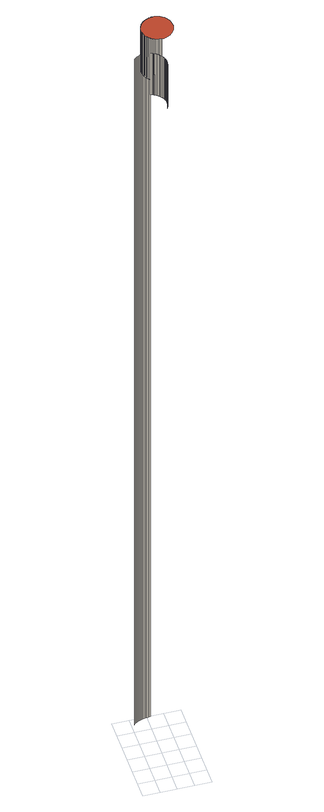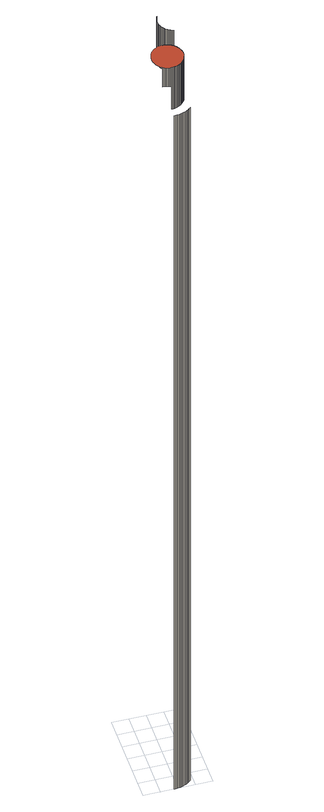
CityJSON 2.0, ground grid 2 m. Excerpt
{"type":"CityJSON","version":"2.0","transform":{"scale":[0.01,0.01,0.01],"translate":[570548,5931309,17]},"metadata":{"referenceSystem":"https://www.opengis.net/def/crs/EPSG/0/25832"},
"CityObjects":{
"building1":{"type":"Building","attributes":{"Grundfläche 2D":"4668.682245","Grundhöhe NN":"5.746"},"geometry":[{"type":"MultiSurface","lod":"3","boundaries":[[[0,1,2,3]],[[1,4,5,6,2]],[[4,7,8,5]],[[7,9,10,8]],[[11,10,9]],[[9,12,13,11]],[[14,15,16,17]],[[12,18,19,13]],[[20,19,18]],[[21,14,17,22]],[[18,23,24,20]],[[25,21,22,26]],[[23,27,28,24]],[[26,29,25]],[[30,25,29,31]],[[27,32,33,28]],[[34,33,32]],[[35,30,31,36]],[[32,37,38,34]],[[39,35,36,40]],[[37,41,42,38]],[[43,39,40,44]],[[41,45,46,42]],[[44,47,43]],[[48,43,47,49]],[[45,50,51,46]],[[52,48,49,53]],[[50,54,55,51]],[[56,52,53,57]],[[54,58,59,55]],[[60,56,57,61]],[[58,60,61,59]],[[62,63,64]],[[64,65,66,62]],[[67,64,63,68]],[[65,69,70,66]],[[71,67,68,72]],[[69,73,74,75,70]],[[76,71,72,77]],[[73,78,79,74]],[[80,76,77,81]],[[78,82,83,79]],[[84,80,81,85]],[[86,83,82]],[[82,87,88,86]],[[89,84,85,90]],[[91,89,90,92,93]],[[87,94,95,88]],[[96,95,94]],[[97,91,93,98]],[[94,99,100,96]],[[101,97,98,102]],[[99,103,104,100]],[[105,101,102,106]],[[106,107,105]],[[103,108,109,104]],[[110,105,107,111]],[[108,112,113,114,109]],[[115,110,111,116]],[[112,117,118,113]],[[119,115,116,120]],[[117,121,122,118]],[[123,119,120,124]],[[125,126,127,128]],[[121,129,130,122]],[[131,123,124,132]],[[133,134,126,125]],[[129,135,136,130]],[[137,131,132,138]],[[135,139,140,136]],[[141,142,134,133]],[[143,137,138,144]],[[139,145,146,140]],[[147,143,144,148]],[[149,150,142,141]],[[145,151,152,146]],[[153,147,148,154]],[[155,156,150,149]],[[151,157,158,152]],[[159,153,154,160]],[[161,158,157]],[[162,163,156,155]],[[157,164,165,161]],[[164,166,167,168,165]],[[169,170,163,162]],[[166,171,172,167]],[[173,174,170,169]],[[171,175,176,172]],[[177,178,174,173]],[[179,180,181,182,183,184,185,186,187,188,175,171,166,164,157,151,145,139,135,129,121,117,112,108,103,99,94,87,82,78,73,69,65,64,67,71,76,80,84,89,91,97,101,105,110,115,119,123,131,137,143,147,153,159,189,190,191,192,193,194,195,196,197,198,199,200,201,202,203,204,205,206,207,208,209,210,211,212,213,214,215,216,217,218,219,220,221,222,223,224,225,226,227,228,229,230]],[[175,188,231,176]],[[232,233,178,177]],[[188,187,234,231]],[[187,186,235,234]],[[236,237,233,232]],[[186,185,238,235]],[[239,240,237,236]],[[185,184,241,238]],[[184,183,242,243,241]],[[244,245,240,239]],[[246,247,245,244]],[[248,249,247,246]]],"semantics":{"surfaces":[{"type":"WallSurface"},{"type":"RoofSurface"}],"values":[0,0,0,0,0,0,0,0,0,0,0,0,0,0,0,0,0,0,0,0,0,0,0,0,0,0,0,0,0,0,0,0,0,0,0,0,0,0,0,0,0,0,0,0,0,0,0,0,0,0,0,0,0,0,0,0,0,0,0,0,0,0,0,0,0,0,0,0,0,0,0,0,0,0,0,0,0,0,0,0,0,0,0,0,0,0,0,0,0,1,0,0,0,0,0,0,0,0,0,0,0,0]}}]}
},
"vertices":[
[42,329,10891],[52,326,10891],[52,326,10260],[42,329,10260],[62,323,10891],[63,323,10260],[62,323,10260],[72,319,10891],[72,319,10260],[82,314,10891],[82,314,10260],[83,314,10260],[92,309,10891],[92,309,10260],[167,75,10891],[162,64,10891],[162,64,10260],[167,75,10260],[102,302,10891],[102,302,10260],[103,302,10260],[171,86,10891],[171,86,10260],[111,295,10891],[111,295,10260],[175,98,10891],[175,97,10260],[121,287,10891],[121,287,10260],[175,98,10260],[178,110,10891],[178,110,10260],[130,279,10891],[130,279,10260],[130,278,10260],[181,122,10891],[181,122,10260],[138,270,10891],[138,270,10260],[182,135,10891],[182,135,10260],[146,259,10891],[146,259,10260],[183,148,10891],[183,147,10260],[154,249,10891],[154,249,10260],[183,148,10260],[182,161,10891],[182,161,10260],[160,237,10891],[160,237,10260],[181,174,10891],[181,174,10260],[166,225,10891],[166,225,10260],[179,188,10891],[179,188,10260],[171,213,10891],[171,213,10260],[176,200,10891],[176,200,10260],[55,646,10260],[55,645,10260],[55,645,10891],[52,656,10891],[52,656,10260],[59,635,10891],[59,635,10260],[49,667,10891],[49,667,10260],[63,625,10891],[63,625,10260],[47,679,10891],[47,680,10260],[47,679,10260],[67,616,10891],[67,616,10260],[46,691,10891],[46,691,10260],[72,607,10891],[72,607,10260],[46,703,10891],[46,703,10260],[78,598,10891],[78,598,10260],[46,704,10260],[47,716,10891],[47,716,10260],[84,590,10891],[83,591,10260],[91,582,10891],[84,590,10260],[91,582,10260],[48,728,10891],[48,728,10260],[48,729,10260],[98,574,10891],[98,574,10260],[51,741,10891],[51,741,10260],[106,566,10891],[106,566,10260],[54,754,10891],[54,754,10260],[115,558,10891],[114,559,10260],[115,558,10260],[58,766,10891],[58,766,10260],[124,551,10891],[124,551,10260],[63,778,10891],[64,779,10260],[63,778,10260],[134,545,10891],[134,545,10260],[69,790,10891],[69,790,10260],[145,538,10891],[145,538,10260],[76,801,10891],[76,801,10260],[156,533,10891],[156,533,10260],[44,927,10260],[44,927,43],[32,916,43],[32,916,10260],[84,812,10891],[84,812,10260],[168,529,10891],[168,529,10260],[57,937,10260],[57,937,43],[92,822,10891],[92,822,10260],[181,525,10891],[181,525,10260],[101,832,10891],[101,832,10260],[70,946,10260],[70,946,43],[193,522,10891],[193,522,10260],[110,840,10891],[110,840,10260],[206,520,10891],[206,520,10260],[84,954,10260],[84,954,43],[120,848,10891],[120,848,10260],[219,518,10891],[219,518,10260],[97,961,10260],[97,961,43],[131,855,10891],[131,855,10260],[232,518,10891],[232,518,10260],[131,856,10260],[111,967,10260],[111,967,43],[141,862,10891],[141,862,10260],[152,867,10891],[153,867,10260],[152,867,10260],[125,973,10260],[125,973,43],[163,872,10891],[163,872,10260],[138,978,10260],[138,978,43],[174,876,10891],[174,876,10260],[152,982,10260],[152,982,43],[279,877,10891],[268,880,10891],[257,882,10891],[247,883,10891],[236,884,10891],[226,884,10891],[216,884,10891],[206,883,10891],[195,881,10891],[184,879,10891],[246,519,10891],[259,520,10891],[271,523,10891],[284,526,10891],[296,531,10891],[308,536,10891],[319,542,10891],[330,548,10891],[339,555,10891],[349,562,10891],[357,570,10891],[365,578,10891],[372,587,10891],[379,595,10891],[384,604,10891],[389,612,10891],[394,621,10891],[398,631,10891],[402,641,10891],[405,651,10891],[408,662,10891],[410,673,10891],[412,685,10891],[412,697,10891],[412,709,10891],[411,722,10891],[409,735,10891],[406,747,10891],[403,760,10891],[398,772,10891],[393,784,10891],[386,795,10891],[379,807,10891],[371,817,10891],[362,827,10891],[353,836,10891],[343,844,10891],[333,852,10891],[323,859,10891],[312,865,10891],[301,870,10891],[290,874,10891],[184,879,10260],[166,985,10260],[166,985,43],[195,881,10260],[206,883,10260],[180,988,10260],[180,988,43],[216,884,10260],[194,990,10260],[194,990,43],[226,884,10260],[237,884,10260],[236,884,10260],[209,991,10260],[209,991,43],[225,992,10260],[225,992,43],[240,992,10260],[240,992,43]
]}
